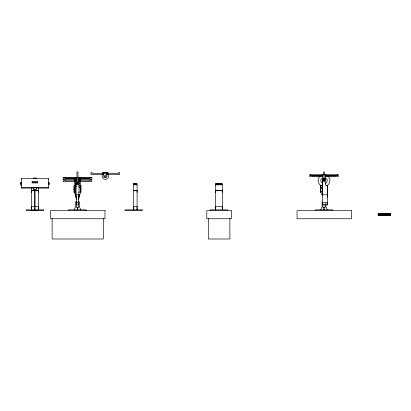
<?xml version="1.0" encoding="UTF-8"?>
<svg xmlns="http://www.w3.org/2000/svg" width="411" height="411" viewBox="0 0 411 411"><rect width="100%" height="100%" fill="white"/><g stroke="black" fill="none" stroke-linecap="round" stroke-linejoin="round"><path stroke-width="0.62" d="M33.589 188.104L21.387 188.104L21.387 187.493L48.359 187.493L48.359 188.104L36.158 188.104M21.357 184.226L21.357 182.248L20.55 182.248L20.55 185.084L21.798 185.084M21.387 178.985L21.387 178.374L48.359 178.374L48.359 188.104M31.364 190.709L31.364 209.857L31.364 206.62L38.377 206.62L38.382 209.857L38.377 190.709L31.364 190.709L38.377 190.735M37.571 181.729L37.571 182.916L32.176 182.916L32.176 181.729L37.571 181.729L37.571 182.181L32.176 182.181L32.176 181.729M33.255 187.514L33.255 189.322L36.492 189.322L36.492 187.514M33.255 178.348L33.255 178.009L36.492 178.009L36.492 178.353M38.377 192.333L38.377 187.786M48.385 184.231L48.385 182.248L49.192 182.248L49.192 185.084M48.359 178.985L48.359 178.374M63.972 177.408L63.972 178.081L76.199 178.081M75.865 183.301L75.865 194.793L76.544 197.239L76.544 199.695L75.865 197.254L75.865 195.708L74.114 192.405L74.114 185.459L75.953 185.459M79.102 177.408C79.529 186.635 78.522 195.672 78.429 204.832L76.544 204.832L76.544 197.239M78.429 197.239L78.429 199.695L79.102 197.254L79.102 195.708L80.859 192.405L80.859 185.459L79.02 185.459M91.001 178.081L91.001 177.408L90.97 178.081L78.768 178.081M137.094 190.735L133.585 190.709L137.094 190.709L137.094 209.857L137.094 206.62L133.585 206.62L133.585 209.857L133.585 183.47L137.094 183.47L137.094 192.333M215.313 190.709L215.313 209.857L215.313 206.62L222.32 206.62L222.325 209.857L222.32 190.709L215.313 190.709L222.32 190.735M222.32 192.333L222.32 183.47L215.313 183.47L215.313 192.333M310.521 174.711L310.521 175.384L311.898 175.384L311.898 175.923L322.419 175.923M322.892 179.458A1.618 1.618 0 0 0 322.419 180.604L322.419 195.708L320.662 192.405L320.667 185.459L321.89 185.459M322.013 188.022L322.013 186.81M322.147 201.765L322.147 206.62L320.801 209.857M322.419 180.604L322.419 204.832L322.419 202.371L327.408 202.371L327.408 204.832L323.041 204.832M322.959 203.656L322.959 207.432L325.116 207.432L325.116 203.656M327.408 204.832L327.408 185.459L325.656 185.459L325.656 180.604A1.618 1.618 0 0 0 325.178 179.458M322.198 174.963L322.383 174.588L322.578 174.85M323.472 174.896C323.642 174.434 324.423 174.434 324.592 174.896M327.13 175.199C326.581 176.386 328.183 174.922 327.541 176.088M322.846 174.788L323.067 174.439L323.308 174.911M326.488 175.204L326.735 175.327M76.698 182.926L76.708 183.512M324.762 174.911L324.998 174.439L325.224 174.788M74.252 209.857L75.598 206.62L75.598 201.765L76.41 201.765L76.41 207.432L78.568 207.432L78.568 201.765L79.374 201.765L79.374 206.62L80.726 209.857M328.738 176.545C328.867 177.429 329.303 178.261 329.961 178.862C329.365 179.92 330.516 180.491 329.612 181.395C330.048 182.181 329.293 183.049 328.939 183.696C328.702 184.59 327.644 184.662 327.433 185.638M322.368 185.9C321.238 186.363 320.796 184.842 319.686 184.858C319.434 183.625 318.474 183.255 318.417 182.13C318.253 181.241 317.765 180.224 318.52 179.309C317.96 178.225 319.439 177.655 319.332 176.55M322.445 183.039C321.582 183.167 321.197 181.945 320.95 181.318C320.575 180.501 321.13 179.771 321.032 178.893L327.038 178.893C327.526 180.753 327.084 182.561 325.291 183.63M80.458 181.631C81.003 183.337 80.53 185.299 78.742 186.327M108.293 174.495C108.463 175.733 108.607 176.632 108.144 177.901C107.302 178.744 106.454 179.021 105.375 179.566C102.678 178.903 101.609 177.033 102.293 174.495M325.491 174.85L325.687 174.588L325.866 174.963M320.046 176.519L319.748 176.535M319.815 176.036L320.231 176.072M76.23 186.327C74.489 185.263 73.944 183.45 74.514 181.631M322.46 192.677C320.333 191.161 320.339 188.253 322.46 186.738M76.205 187C74.761 186.954 74.694 188.67 74.037 189.63M78.768 192.415C81.291 192.153 81.296 187.257 78.753 186.995M328.322 176.535L328.024 176.514M77.828 183.969L77.956 183.897M327.839 176.072L328.255 176.036M103.675 173.689L93.158 173.689L93.158 173.149L91.781 173.149L91.781 172.476L90.97 172.476L90.97 174.495L103.675 174.495M106.911 173.689L117.433 173.689L117.433 173.149L118.805 173.149L118.805 172.476L119.616 172.476L119.616 174.495L106.495 174.495M322.111 175.384L310.552 175.384L310.552 174.711M325.322 175.384L337.518 175.384L337.549 174.711L337.518 175.384L336.172 175.384L336.172 175.923L325.656 175.923M322.419 176.062L325.656 176.062M322.419 176.735L309.714 176.735L309.714 174.711L338.356 174.711L338.356 176.735L325.235 176.735M76.014 178.487L74.247 178.487L74.247 178.081M78.958 178.487L80.72 178.487L80.72 178.081M75.865 178.621L65.349 178.621L65.349 178.081M79.102 178.621L89.624 178.621L89.624 178.081M75.865 178.759L79.102 178.759M76.287 179.432L63.166 179.432L63.166 177.408L91.807 177.408L91.807 179.432L78.686 179.432M75.865 180.778L65.349 180.778L65.349 180.239L63.972 180.239L63.972 179.566L63.166 179.566L63.166 181.59L76.287 181.59M79.102 180.778L89.624 180.778L89.624 180.239L91.001 180.239L91.001 179.566L91.807 179.566L91.807 181.59L78.686 181.59M323.138 180.917L324.937 180.917M20.55 183.619L21.357 183.619M48.385 183.619L49.192 183.619M133.585 183.815L136.282 183.815L136.282 184.498L133.585 184.498L133.585 184.837L137.094 184.837M215.313 184.837L222.32 184.837M33.255 187.858L36.492 187.858M75.865 194.793L79.102 194.793M322.419 194.793L327.408 194.793M76.544 202.371L78.429 202.371M32.176 210.663L37.571 210.668M323.231 180.424L324.038 180.511M76.682 183.121L77.484 183.208M74.037 189.79C74.689 190.755 74.781 192.44 76.22 192.42M327.028 185.531L326.791 185.664M321.335 175.327L321.577 175.209M320.529 176.088C319.886 174.922 321.489 176.386 320.934 175.199M327.274 209.857L325.923 206.62L325.923 203.584M327.408 190.247L327.408 191.058M133.585 206.62L133.585 209.857M390.399 213.412L390.399 215.57M390.27 213.412L390.311 215.57M390.121 213.412L390.121 215.57M390.065 213.412L390.065 215.57M389.947 213.412L389.947 215.57M389.854 213.412L389.869 215.57M389.782 213.412L389.782 215.57M389.52 213.412L389.52 215.57M389.428 213.412L389.458 215.57M389.109 213.412L389.114 215.57M389.006 213.412L389.006 215.57M388.698 213.412L388.647 215.57M388.529 213.412L388.529 215.57M388.231 213.412L388.231 215.57M388.123 213.412L388.123 215.57M388.061 215.57L388.025 213.412L387.989 215.57M387.933 213.412L387.933 215.57M387.712 213.412L387.712 215.57M387.547 213.412L387.558 215.57M387.486 213.412L387.486 215.57M387.403 213.412L387.419 215.57M387.147 213.412L387.147 215.57M387.008 213.412L387.008 215.57M386.931 213.412L386.931 215.57L386.859 213.412M386.777 213.412L386.777 215.57M386.551 213.412L386.551 215.57M386.427 213.412L386.427 215.57M386.294 213.412L386.283 215.57M386.119 213.412L386.119 215.57M385.919 213.412L385.919 215.57M385.816 213.412L385.816 215.57M385.441 213.412L385.441 215.57M385.266 213.412L385.266 215.57M385.189 213.412L385.189 215.57M385.02 213.412L384.999 215.57M384.912 213.412L384.912 215.57M384.742 213.412L384.742 215.57M384.604 213.412L384.604 215.57M384.547 213.412L384.547 215.57M384.208 213.412L384.208 215.57M384.044 213.412L384.044 215.57M383.936 213.412L383.936 215.57M383.9 213.412L383.9 215.57M383.735 213.412L383.663 215.57M383.509 213.412L383.509 215.57M383.345 213.412L383.345 215.57M383.273 213.412L383.263 215.57M383.098 213.412L383.098 215.57M383.006 213.412L383.006 215.57M382.821 213.412L382.821 215.57M382.656 213.412L382.636 215.57L382.626 213.412M382.477 213.412L382.477 215.57M382.364 213.412L382.364 215.57M382.148 213.412L382.148 215.57M381.994 213.412L381.999 215.57M381.881 213.412L381.881 215.57M381.747 213.412L381.747 215.57M381.459 213.412L381.506 215.57M381.403 213.412L381.357 215.57L381.316 213.412M381.167 213.412L381.167 215.57M380.899 213.412L380.843 215.57L380.761 213.412M380.627 213.412L380.627 215.57M380.339 213.412L380.329 215.57L380.309 213.412M380.211 213.412L380.211 215.57M380.129 213.412L380.129 215.57M379.877 213.412L379.867 215.57M379.713 213.412L379.692 215.57M379.507 213.412L379.461 215.57M379.374 213.412L379.374 215.57M379.312 213.412L379.312 215.57M379.276 213.412L379.276 215.57M379.117 213.412L379.117 215.57M378.988 213.412L378.999 215.57M378.906 213.412L378.906 215.57M378.603 213.412L378.67 215.57M378.577 213.412L378.577 215.57M378.423 213.412L378.377 215.57M378.228 213.412L378.259 215.57M332.669 210.668L332.669 209.857L315.407 209.857L315.407 210.668M327.408 185.459L327.408 197.254M325.656 174.711L325.656 178.446A1.618 1.618 0 0 1 324.038 180.064A1.618 1.618 0 0 1 322.419 178.446L322.419 174.711M324.577 175.127L324.577 172.014L323.498 172.014L323.498 175.127M324.577 179.566L324.577 180.105L323.498 180.105L323.498 179.566M320.662 185.459L320.662 192.405M229.872 218.436L229.872 238.986L208.3 238.986L208.3 218.436M227.447 210.668L227.447 209.857L210.185 209.857L210.185 210.668M107.451 172.476L107.451 172.959M106.911 172.476L106.911 176.211A1.618 1.618 0 0 1 105.293 177.829A1.618 1.618 0 0 1 103.675 176.211L103.675 172.476M106.105 172.476L106.105 172.959M105.833 172.476L105.833 173.016M104.754 172.476L104.754 173.016M104.486 172.476L104.486 172.959M103.377 218.436L103.377 238.986L52.135 238.986L52.135 218.436M103.135 172.476L103.135 172.959M86.12 210.668L86.12 209.857L68.858 209.857L68.858 210.668M80.859 185.459L80.859 192.405M79.102 194.357L79.102 197.254M78.023 177.614L78.023 172.014L76.944 172.014L76.944 177.614M75.865 177.408L75.865 197.254M74.114 185.459L74.114 192.405M64.003 177.408L64.003 178.081M37.571 182.458L37.571 182.916M32.176 182.458L32.176 182.916M31.364 187.786L31.364 192.333M21.387 178.374L21.387 188.104M323.298 179.165A1.618 1.618 0 0 1 324.988 179.294M324.433 179.777A0.837 0.837 0 0 1 324.685 181.04A0.837 0.837 0 0 1 323.395 181.046A0.837 0.837 0 0 1 323.627 179.782M78.629 182.155A1.618 1.618 0 0 1 78.691 184.385A1.618 1.618 0 0 1 76.467 184.56A1.618 1.618 0 0 1 76.179 182.35M79.102 181.143A1.618 1.618 0 0 1 77.484 182.761A1.618 1.618 0 0 1 75.865 181.143M78.234 180.676A0.837 0.837 0 0 1 77.463 181.883A0.837 0.837 0 0 1 76.765 180.629M34.873 189.558L34.873 209.857L34.873 189.558M77.489 207.432L77.489 209.857L77.484 207.432M221.514 183.815L221.514 184.498L216.119 184.498L216.119 183.815L221.514 183.815M324.038 207.432L324.038 209.857L324.038 207.432M107.99 172.476L102.596 172.476L102.596 173.822L107.99 173.822L107.99 172.476M80.181 179.566L74.787 179.566L74.787 180.917L80.181 180.917L80.181 179.566M43.504 209.857L26.242 209.857L26.242 210.668L43.504 210.668L43.504 209.857M142.216 209.857L124.954 209.857L124.954 210.668L142.216 210.668L142.216 209.857M104.995 210.668L50.517 210.668L50.517 218.755L104.995 218.755L104.995 210.668M231.357 210.668L206.815 210.668L206.815 218.755L231.357 218.755L231.357 210.668M351.549 210.668L297.066 210.668L297.066 218.755L351.549 218.755L351.549 210.668M390.45 213.412L378.156 213.412L378.156 215.57L390.45 215.57L390.419 213.412M385.652 215.57L385.657 213.412L385.605 215.57M384.377 215.57L384.377 213.412L384.331 215.57M323.565 179.042A0.837 0.837 0 0 0 324.87 178.415A0.837 0.837 0 0 0 323.673 177.598A0.837 0.837 0 0 0 323.565 179.042M104.82 176.807A0.837 0.837 0 0 0 106.125 176.175A0.837 0.837 0 0 0 104.928 175.363A0.837 0.837 0 0 0 104.82 176.807M77.016 183.897A0.837 0.837 0 0 0 78.321 183.27A0.837 0.837 0 0 0 77.124 182.453A0.837 0.837 0 0 0 77.016 183.897"/></g></svg>
